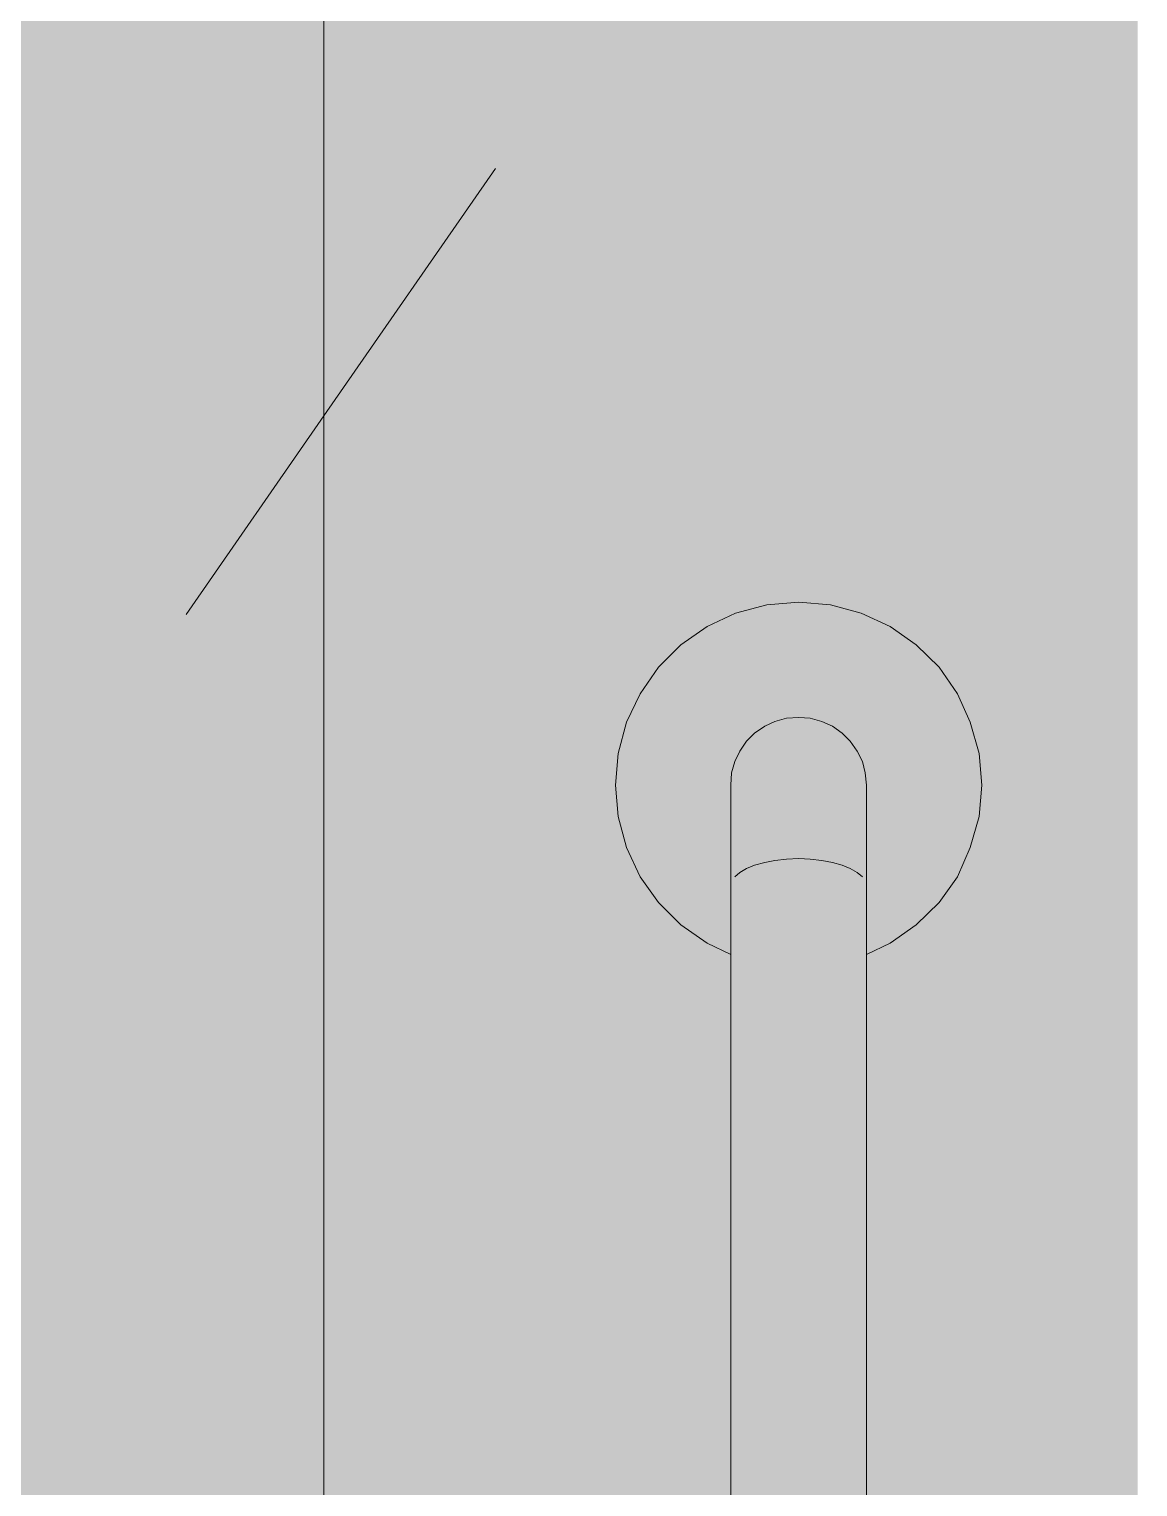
# Model space of a CAD drawing. Header units: millimetres. Extents: x 1499747 to 4230374, y -28481 to 441852.
# Drawn here: x 4056791 to 4056954.5, y 364874.8 to 365089.9 of the extents above; entities that cross this region are included whole.
import ezdxf

# ---------------------------------------------------------------- set-up
doc = ezdxf.new("R2010")
doc.units = ezdxf.units.MM
doc.header["$MEASUREMENT"] = 0
doc.layers.add('Чертеж и Рисунок', color=7, linetype='Continuous')

msp = doc.modelspace()

# ---------------------------------------------------------------- hatches: boundary and pattern name
at = {"layer": 'Чертеж и Рисунок', "linetype": 'Continuous', "lineweight": 0, "true_color": 0x2e2e2e}
h = msp.add_hatch(color=250, dxfattribs=at)
h.paths.add_polyline_path([(4056834.47732, 366463.3603), (4056834.47732, 363948.35643), (4056954.47749, 363828.35626), (4056954.47749, 366583.36047)])
h.paths.add_polyline_path([(4056877.47738, 364978.35803), (4056877.8774, 364983.05804), (4056879.07737, 364987.65805), (4056881.07738, 364991.85804), (4056883.77738, 364995.75805), (4056887.07741, 364999.05804), (4056890.97739, 365001.75804), (4056895.17742, 365003.75805), (4056899.77742, 365004.95807), (4056904.47744, 365005.35804), (4056909.17745, 365004.95807), (4056913.67745, 365003.75805), (4056917.97745, 365001.75804), (4056921.77746, 364999.05804), (4056925.17745, 364995.75805), (4056927.87745, 364991.85804), (4056929.77746, 364987.65805), (4056931.07748, 364983.05804), (4056931.47745, 364978.35803), (4056931.07748, 364973.75802), (4056929.77746, 364969.15801), (4056927.87745, 364964.85798), (4056925.17745, 364961.05801), (4056921.77746, 364957.75798), (4056917.97745, 364955.05798), (4056914.47745, 364953.35798), (4056914.47745, 364703.45759), (4056917.97745, 364701.7576), (4056921.77746, 364699.0576), (4056925.17745, 364695.75757), (4056927.87745, 364691.85759), (4056929.77746, 364687.65756), (4056931.07748, 364683.05755), (4056931.47745, 364678.35754), (4056931.07748, 364673.75753), (4056929.77746, 364669.15753), (4056927.87745, 364664.85753), (4056925.17745, 364661.05752), (4056921.77746, 364657.75753), (4056917.97745, 364655.05753), (4056913.67745, 364653.05752), (4056909.17745, 364651.85751), (4056904.47744, 364651.35752), (4056899.77742, 364651.85751), (4056895.17742, 364653.05752), (4056890.97739, 364655.05753), (4056887.07741, 364657.75753), (4056883.77738, 364661.05752), (4056881.07738, 364664.85753), (4056879.07737, 364669.15753), (4056877.8774, 364673.75753), (4056877.47738, 364678.35754), (4056877.8774, 364683.05755), (4056879.07737, 364687.65756), (4056881.07738, 364691.85759), (4056883.77738, 364695.75757), (4056887.07741, 364699.0576), (4056890.97739, 364701.7576), (4056894.47743, 364703.45759), (4056894.47743, 364953.35798), (4056890.97739, 364955.05798), (4056887.07741, 364957.75798), (4056883.77738, 364961.05801), (4056881.07738, 364964.85798), (4056879.07737, 364969.15801), (4056877.8774, 364973.75802)], flags=0)
at = {"layer": 'Чертеж и Рисунок', "linetype": 'Continuous', "lineweight": 0, "true_color": 0x84adf9}
msp.add_hatch(color=161, dxfattribs=at).paths.add_polyline_path([(4056834.47732, 363948.35644), (4056834.47732, 366463.36029), (4056119.47623, 366463.36029), (4056119.47623, 363948.35644)])
at = {"layer": 'Чертеж и Рисунок', "linetype": 'Continuous', "lineweight": 0, "true_color": 0x2e2e2e}
for points in [[(4056878.47739, 364978.35802), (4056878.87739, 364973.85801), (4056879.97739, 364969.558), (4056881.97739, 364965.358), (4056884.5774, 364961.65799), (4056887.7774, 364958.45799), (4056891.47741, 364955.85798), (4056894.47741, 364954.45798), (4056894.47741, 364978.35802), (4056894.57741, 364980.15802), (4056895.07741, 364981.85802), (4056895.77741, 364983.35802), (4056896.77742, 364984.85803), (4056897.97742, 364986.05803), (4056899.47742, 364987.05803), (4056901.07742, 364987.75803), (4056902.67743, 364988.25803), (4056904.47743, 364988.35803), (4056906.17743, 364988.25803), (4056907.87743, 364987.75803), (4056909.47744, 364987.05803), (4056910.87744, 364986.05803), (4056912.07744, 364984.85803), (4056913.07744, 364983.35802), (4056913.87744, 364981.85802), (4056914.27744, 364980.15802), (4056914.47744, 364978.35802), (4056914.47744, 364963.35799), (4056914.47744, 364954.45798), (4056917.47745, 364955.85798), (4056921.17745, 364958.45799), (4056924.37746, 364961.65799), (4056926.97746, 364965.358), (4056928.87747, 364969.558), (4056930.07747, 364973.85801), (4056930.47747, 364978.35802), (4056930.07747, 364982.95802), (4056928.87747, 364987.25803), (4056926.97746, 364991.35804), (4056924.37746, 364995.15804), (4056921.17745, 364998.35805), (4056917.47745, 365000.95805), (4056913.37744, 365002.85805), (4056908.97743, 365003.95806), (4056904.47743, 365004.35806), (4056899.97742, 365003.95806), (4056895.57741, 365002.85805), (4056891.47741, 365000.95805), (4056887.7774, 364998.35805), (4056884.5774, 364995.15804), (4056881.97739, 364991.35804), (4056879.97739, 364987.25803), (4056878.87739, 364982.95802)], [(4056899.77742, 365004.95806), (4056895.17741, 365003.75806), (4056895.27741, 365003.75806)], [(4056899.77742, 365004.85806), (4056899.77742, 365004.95806), (4056895.27741, 365003.75806), (4056895.27741, 365003.65806)], [(4056899.77742, 365004.85806), (4056895.27741, 365003.65806), (4056895.27741, 365003.55805), (4056899.77742, 365004.75806)], [(4056899.77742, 365004.75806), (4056895.27741, 365003.55805), (4056895.37741, 365003.45805), (4056899.77742, 365004.65806)], [(4056899.87742, 365004.45806), (4056899.77742, 365004.65806), (4056895.37741, 365003.45805), (4056895.37741, 365003.25805)], [(4056899.87742, 365004.35806), (4056899.87742, 365004.45806), (4056895.37741, 365003.25805), (4056895.47741, 365003.15805)], [(4056899.87742, 365004.15806), (4056899.87742, 365004.35806), (4056895.47741, 365003.15805), (4056895.47741, 365002.95805)], [(4056904.47743, 365005.25806), (4056904.47743, 365005.35806), (4056899.77742, 365004.95806), (4056899.77742, 365004.85806)], [(4056904.47743, 365005.25806), (4056899.77742, 365004.85806), (4056899.77742, 365004.75806), (4056904.47743, 365005.15806)], [(4056904.47743, 365005.15806), (4056899.77742, 365004.75806), (4056899.77742, 365004.65806), (4056904.47743, 365005.05806)], [(4056904.47743, 365004.85806), (4056904.47743, 365005.05806), (4056899.77742, 365004.65806), (4056899.87742, 365004.45806)], [(4056904.47743, 365004.75806), (4056904.47743, 365004.85806), (4056899.87742, 365004.45806), (4056899.87742, 365004.35806)], [(4056904.47743, 365004.55806), (4056904.47743, 365004.75806), (4056899.87742, 365004.35806), (4056899.87742, 365004.15806)], [(4056904.47743, 365004.35806), (4056904.47743, 365004.55806), (4056899.87742, 365004.15806), (4056899.97742, 365003.95806)], [(4056909.07743, 365004.85806), (4056909.07743, 365004.95806), (4056904.47743, 365005.35806), (4056904.47743, 365005.25806)], [(4056909.07743, 365004.95806), (4056909.17743, 365004.95806), (4056904.47743, 365005.35806)], [(4056904.47743, 365005.25806), (4056904.47743, 365005.15806), (4056909.07743, 365004.75806), (4056909.07743, 365004.85806)], [(4056909.07743, 365004.75806), (4056904.47743, 365005.15806), (4056904.47743, 365005.05806), (4056909.07743, 365004.65806)], [(4056909.07743, 365004.45806), (4056909.07743, 365004.65806), (4056904.47743, 365005.05806), (4056904.47743, 365004.85806)], [(4056908.97743, 365004.35806), (4056909.07743, 365004.45806), (4056904.47743, 365004.85806), (4056904.47743, 365004.75806)], [(4056908.97743, 365004.15806), (4056908.97743, 365004.35806), (4056904.47743, 365004.75806), (4056904.47743, 365004.55806)], [(4056908.97743, 365003.95806), (4056908.97743, 365004.15806), (4056904.47743, 365004.55806), (4056904.47743, 365004.35806)], [(4056913.47744, 365003.15805), (4056913.47744, 365003.25805), (4056909.07743, 365004.45806), (4056908.97743, 365004.35806)], [(4056913.37744, 365002.95805), (4056913.47744, 365003.15805), (4056908.97743, 365004.35806), (4056908.97743, 365004.15806)], [(4056913.67744, 365003.65806), (4056913.67744, 365003.75806), (4056909.07743, 365004.95806), (4056909.07743, 365004.85806)], [(4056913.67744, 365003.75806), (4056909.17743, 365004.95806), (4056909.07743, 365004.95806)], [(4056909.07743, 365004.85806), (4056909.07743, 365004.75806), (4056913.57744, 365003.55805), (4056913.67744, 365003.65806)], [(4056909.07743, 365004.75806), (4056909.07743, 365004.65806), (4056913.57744, 365003.45805), (4056913.57744, 365003.55805)], [(4056913.47744, 365003.25805), (4056913.57744, 365003.45805), (4056909.07743, 365004.65806), (4056909.07743, 365004.45806)], [(4056895.27741, 365003.65806), (4056895.27741, 365003.75806), (4056890.97741, 365001.75805), (4056890.97741, 365001.65805)], [(4056895.27741, 365003.75806), (4056895.17741, 365003.75806), (4056890.97741, 365001.75805)], [(4056895.27741, 365003.65806), (4056890.97741, 365001.65805), (4056891.07741, 365001.55805), (4056895.27741, 365003.55805)], [(4056895.27741, 365003.55805), (4056891.07741, 365001.55805), (4056891.07741, 365001.45805), (4056895.37741, 365003.45805)], [(4056895.37741, 365003.25805), (4056895.37741, 365003.45805), (4056891.07741, 365001.45805), (4056891.17741, 365001.35805)], [(4056895.47741, 365003.15805), (4056895.37741, 365003.25805), (4056891.17741, 365001.35805), (4056891.27741, 365001.25805)], [(4056895.47741, 365002.95805), (4056895.47741, 365003.15805), (4056891.27741, 365001.25805), (4056891.37741, 365001.05805)], [(4056895.57741, 365002.85805), (4056895.47741, 365002.95805), (4056891.37741, 365001.05805), (4056891.47741, 365000.95805)], [(4056899.97742, 365003.95806), (4056899.87742, 365004.15806), (4056895.47741, 365002.95805), (4056895.57741, 365002.85805)], [(4056913.37744, 365002.85805), (4056913.37744, 365002.95805), (4056908.97743, 365004.15806), (4056908.97743, 365003.95806)], [(4056917.57745, 365001.05805), (4056917.57745, 365001.25805), (4056913.47744, 365003.15805), (4056913.37744, 365002.95805)], [(4056917.47745, 365000.95805), (4056917.57745, 365001.05805), (4056913.37744, 365002.95805), (4056913.37744, 365002.85805)], [(4056917.67745, 365001.35805), (4056917.77745, 365001.45805), (4056913.57744, 365003.45805), (4056913.47744, 365003.25805)], [(4056917.57745, 365001.25805), (4056917.67745, 365001.35805), (4056913.47744, 365003.25805), (4056913.47744, 365003.15805)], [(4056913.67744, 365003.65806), (4056913.57744, 365003.55805), (4056917.87745, 365001.55805), (4056917.87745, 365001.65805)], [(4056913.57744, 365003.55805), (4056913.57744, 365003.45805), (4056917.77745, 365001.45805), (4056917.87745, 365001.55805)], [(4056917.87745, 365001.65805), (4056917.87745, 365001.75805), (4056913.67744, 365003.75806), (4056913.67744, 365003.65806)], [(4056917.87745, 365001.75805), (4056917.97745, 365001.75805), (4056913.67744, 365003.75806)], [(4056890.97741, 365001.75805), (4056887.0774, 364999.05805), (4056887.1774, 364999.05805)], [(4056890.97741, 365001.65805), (4056890.97741, 365001.75805), (4056887.1774, 364999.05805), (4056887.1774, 364998.95805)], [(4056890.97741, 365001.65805), (4056887.1774, 364998.95805), (4056887.2774, 364998.85805), (4056891.07741, 365001.55805)], [(4056891.07741, 365001.55805), (4056887.2774, 364998.85805), (4056891.07741, 365001.45805)], [(4056891.17741, 365001.35805), (4056891.07741, 365001.45805), (4056887.2774, 364998.85805), (4056887.3774, 364998.65805)], [(4056891.27741, 365001.25805), (4056891.17741, 365001.35805), (4056887.3774, 364998.65805), (4056887.4774, 364998.55805)], [(4056891.37741, 365001.05805), (4056891.27741, 365001.25805), (4056887.4774, 364998.55805), (4056887.5774, 364998.45805)], [(4056891.47741, 365000.95805), (4056891.37741, 365001.05805), (4056887.5774, 364998.45805), (4056887.7774, 364998.35805)], [(4056921.17745, 364998.35805), (4056921.27745, 364998.45805), (4056917.57745, 365001.05805), (4056917.47745, 365000.95805)], [(4056921.37745, 364998.55805), (4056921.47745, 364998.65805), (4056917.67745, 365001.35805), (4056917.57745, 365001.25805)], [(4056921.27745, 364998.45805), (4056921.37745, 364998.55805), (4056917.57745, 365001.25805), (4056917.57745, 365001.05805)], [(4056921.47745, 364998.65805), (4056921.57745, 364998.85805), (4056917.77745, 365001.45805), (4056917.67745, 365001.35805)], [(4056917.87745, 365001.55805), (4056917.77745, 365001.45805), (4056921.57745, 364998.85805), (4056921.67745, 364998.85805)], [(4056921.67745, 364998.95805), (4056921.77745, 364999.05805), (4056917.87745, 365001.75805), (4056917.87745, 365001.65805)], [(4056921.77745, 364999.05805), (4056917.97745, 365001.75805), (4056917.87745, 365001.75805)], [(4056917.87745, 365001.65805), (4056917.87745, 365001.55805), (4056921.67745, 364998.85805), (4056921.67745, 364998.95805)], [(4056887.1774, 364998.95805), (4056887.1774, 364999.05805), (4056883.7774, 364995.75804), (4056883.8774, 364995.65804)], [(4056887.1774, 364999.05805), (4056887.0774, 364999.05805), (4056883.7774, 364995.75804)], [(4056887.1774, 364998.95805), (4056883.8774, 364995.65804), (4056883.9774, 364995.55804), (4056887.2774, 364998.85805)], [(4056887.2774, 364998.85805), (4056883.9774, 364995.55804), (4056884.0774, 364995.55804)], [(4056887.3774, 364998.65805), (4056887.2774, 364998.85805), (4056884.0774, 364995.55804), (4056884.1774, 364995.45804)], [(4056887.4774, 364998.55805), (4056887.3774, 364998.65805), (4056884.1774, 364995.45804), (4056884.2774, 364995.35804)], [(4056887.5774, 364998.45805), (4056887.4774, 364998.55805), (4056884.2774, 364995.35804), (4056884.3774, 364995.25804)], [(4056887.7774, 364998.35805), (4056887.5774, 364998.45805), (4056884.3774, 364995.25804), (4056884.5774, 364995.15804)], [(4056924.37746, 364995.15804), (4056924.47746, 364995.25804), (4056921.27745, 364998.45805), (4056921.17745, 364998.35805)], [(4056924.47746, 364995.25804), (4056924.57746, 364995.35804), (4056921.37745, 364998.55805), (4056921.27745, 364998.45805)], [(4056924.57746, 364995.35804), (4056924.77746, 364995.45804), (4056921.47745, 364998.65805), (4056921.37745, 364998.55805)], [(4056924.77746, 364995.45804), (4056924.87746, 364995.55804), (4056921.57745, 364998.85805), (4056921.47745, 364998.65805)], [(4056921.67745, 364998.85805), (4056921.57745, 364998.85805), (4056924.87746, 364995.55804), (4056924.97746, 364995.55804)], [(4056924.97746, 364995.65804), (4056925.07746, 364995.75804), (4056921.77745, 364999.05805), (4056921.67745, 364998.95805)], [(4056921.67745, 364998.95805), (4056921.67745, 364998.85805), (4056924.97746, 364995.55804), (4056924.97746, 364995.65804)], [(4056925.07746, 364995.75804), (4056925.17746, 364995.75804), (4056921.77745, 364999.05805)], [(4056883.8774, 364995.65804), (4056883.7774, 364995.75804), (4056881.07739, 364991.85804), (4056881.17739, 364991.85804)], [(4056927.67746, 364991.85804), (4056927.77746, 364991.85804), (4056925.07746, 364995.75804), (4056924.97746, 364995.65804)], [(4056927.77746, 364991.85804), (4056927.87746, 364991.85804), (4056925.17746, 364995.75804), (4056925.07746, 364995.75804)], [(4056883.8774, 364995.65804), (4056881.17739, 364991.85804), (4056881.27739, 364991.75804), (4056883.9774, 364995.55804)], [(4056883.9774, 364995.55804), (4056881.27739, 364991.75804), (4056881.37739, 364991.75804), (4056884.0774, 364995.55804)], [(4056884.1774, 364995.45804), (4056884.0774, 364995.55804), (4056881.37739, 364991.75804), (4056881.47739, 364991.65804)], [(4056884.2774, 364995.35804), (4056884.1774, 364995.45804), (4056881.47739, 364991.65804), (4056881.67739, 364991.55804)], [(4056884.3774, 364995.25804), (4056884.2774, 364995.35804), (4056881.67739, 364991.55804), (4056881.77739, 364991.45804)], [(4056884.5774, 364995.15804), (4056884.3774, 364995.25804), (4056881.77739, 364991.45804), (4056881.97739, 364991.35804)], [(4056926.97746, 364991.35804), (4056927.07746, 364991.45804), (4056924.47746, 364995.25804), (4056924.37746, 364995.15804)], [(4056927.07746, 364991.45804), (4056927.27746, 364991.55804), (4056924.57746, 364995.35804), (4056924.47746, 364995.25804)], [(4056927.27746, 364991.55804), (4056927.37746, 364991.65804), (4056924.77746, 364995.45804), (4056924.57746, 364995.35804)], [(4056927.37746, 364991.65804), (4056927.47746, 364991.75804), (4056924.87746, 364995.55804), (4056924.77746, 364995.45804)], [(4056924.97746, 364995.55804), (4056924.87746, 364995.55804), (4056927.47746, 364991.75804), (4056927.57746, 364991.75804)], [(4056924.97746, 364995.65804), (4056924.97746, 364995.55804), (4056927.57746, 364991.75804), (4056927.67746, 364991.85804)], [(4056881.07739, 364991.85804), (4056879.07739, 364987.65803), (4056879.17739, 364987.65803)], [(4056881.17739, 364991.85804), (4056879.17739, 364987.55803), (4056879.27739, 364987.55803), (4056881.27739, 364991.75804)], [(4056881.17739, 364991.85804), (4056881.07739, 364991.85804), (4056879.17739, 364987.65803), (4056879.17739, 364987.55803)], [(4056881.27739, 364991.75804), (4056879.27739, 364987.55803), (4056879.37739, 364987.55803), (4056881.37739, 364991.75804)], [(4056881.47739, 364991.65804), (4056881.37739, 364991.75804), (4056879.37739, 364987.55803), (4056879.57739, 364987.45803)], [(4056881.67739, 364991.55804), (4056881.47739, 364991.65804), (4056879.57739, 364987.45803), (4056879.67739, 364987.45803)], [(4056881.77739, 364991.45804), (4056881.67739, 364991.55804), (4056879.67739, 364987.45803), (4056879.87739, 364987.35803)], [(4056881.97739, 364991.35804), (4056881.77739, 364991.45804), (4056879.87739, 364987.35803), (4056879.97739, 364987.25803)], [(4056928.87747, 364987.25803), (4056929.07747, 364987.35803), (4056927.07746, 364991.45804), (4056926.97746, 364991.35804)], [(4056929.07747, 364987.35803), (4056929.17747, 364987.45803), (4056927.27746, 364991.55804), (4056927.07746, 364991.45804)], [(4056929.17747, 364987.45803), (4056929.37747, 364987.45803), (4056927.37746, 364991.65804), (4056927.27746, 364991.55804)], [(4056929.37747, 364987.45803), (4056929.47747, 364987.55803), (4056927.47746, 364991.75804), (4056927.37746, 364991.65804)], [(4056927.57746, 364991.75804), (4056927.47746, 364991.75804), (4056929.47747, 364987.55803), (4056929.57747, 364987.55803)], [(4056927.67746, 364991.85804), (4056927.57746, 364991.75804), (4056929.57747, 364987.55803), (4056929.67747, 364987.55803)], [(4056929.67747, 364987.55803), (4056929.77747, 364987.65803), (4056927.77746, 364991.85804), (4056927.67746, 364991.85804)], [(4056929.77747, 364987.65803), (4056927.87746, 364991.85804), (4056927.77746, 364991.85804)], [(4056877.87739, 364983.05802), (4056877.97739, 364983.05802), (4056879.17739, 364987.55803), (4056879.17739, 364987.65803)], [(4056877.87739, 364983.05802), (4056879.17739, 364987.65803), (4056879.07739, 364987.65803)], [(4056877.97739, 364983.05802), (4056878.07739, 364983.05802), (4056879.27739, 364987.55803), (4056879.17739, 364987.55803)], [(4056879.27739, 364987.55803), (4056878.07739, 364983.05802), (4056878.17739, 364983.05802), (4056879.37739, 364987.55803)], [(4056879.37739, 364987.55803), (4056878.17739, 364983.05802), (4056878.37739, 364982.95802), (4056879.57739, 364987.45803)], [(4056879.67739, 364987.45803), (4056879.57739, 364987.45803), (4056878.37739, 364982.95802), (4056878.47739, 364982.95802)], [(4056879.87739, 364987.35803), (4056879.67739, 364987.45803), (4056878.47739, 364982.95802), (4056878.67739, 364982.95802)], [(4056879.97739, 364987.25803), (4056879.87739, 364987.35803), (4056878.67739, 364982.95802), (4056878.87739, 364982.95802)], [(4056901.07742, 364967.258), (4056901.07742, 364987.75803), (4056899.47742, 364987.05803), (4056899.47742, 364966.958)], [(4056902.67743, 364967.458), (4056902.67743, 364988.25803), (4056901.07742, 364987.75803), (4056901.07742, 364967.258)], [(4056904.47743, 364967.558), (4056904.47743, 364988.35803), (4056902.67743, 364988.25803), (4056902.67743, 364967.458)], [(4056906.17743, 364967.458), (4056906.17743, 364988.25803), (4056904.47743, 364988.35803), (4056904.47743, 364967.558)], [(4056907.87743, 364967.258), (4056907.87743, 364987.75803), (4056906.17743, 364988.25803), (4056906.17743, 364967.458)], [(4056909.47744, 364966.958), (4056909.47744, 364987.05803), (4056907.87743, 364987.75803), (4056907.87743, 364967.258)], [(4056930.07747, 364982.95802), (4056930.17747, 364982.95802), (4056929.07747, 364987.35803), (4056928.87747, 364987.25803)], [(4056930.17747, 364982.95802), (4056930.37747, 364982.95802), (4056929.17747, 364987.45803), (4056929.07747, 364987.35803)], [(4056930.37747, 364982.95802), (4056930.57747, 364982.95802), (4056929.37747, 364987.45803), (4056929.17747, 364987.45803)], [(4056930.57747, 364982.95802), (4056930.67747, 364983.05802), (4056929.47747, 364987.55803), (4056929.37747, 364987.45803)], [(4056929.57747, 364987.55803), (4056929.47747, 364987.55803), (4056930.67747, 364983.05802), (4056930.77747, 364983.05802)], [(4056929.67747, 364987.55803), (4056929.57747, 364987.55803), (4056930.77747, 364983.05802), (4056930.87747, 364983.05802)], [(4056930.87747, 364983.05802), (4056930.97747, 364983.05802), (4056929.77747, 364987.65803), (4056929.67747, 364987.55803)], [(4056930.97747, 364983.05802), (4056931.07747, 364983.05802), (4056929.77747, 364987.65803)], [(4056897.97742, 364966.558), (4056897.97742, 364986.05803), (4056896.77742, 364984.85803), (4056896.77742, 364966.058)], [(4056899.47742, 364966.958), (4056899.47742, 364987.05803), (4056897.97742, 364986.05803), (4056897.97742, 364966.558)], [(4056910.87744, 364966.558), (4056910.87744, 364986.05803), (4056909.47744, 364987.05803), (4056909.47744, 364966.958)], [(4056912.07744, 364966.058), (4056912.07744, 364984.85803), (4056910.87744, 364986.05803), (4056910.87744, 364966.558)], [(4056877.97739, 364983.05802), (4056877.87739, 364983.05802), (4056877.47739, 364978.35802), (4056877.57739, 364978.35802)], [(4056877.97739, 364983.05802), (4056877.57739, 364978.35802), (4056877.67739, 364978.35802), (4056878.07739, 364983.05802)], [(4056878.07739, 364983.05802), (4056877.67739, 364978.35802), (4056877.77739, 364978.35802), (4056878.17739, 364983.05802)], [(4056877.77739, 364978.35802), (4056877.97739, 364978.35802), (4056878.37739, 364982.95802), (4056878.17739, 364983.05802)], [(4056877.97739, 364978.35802), (4056878.07739, 364978.35802), (4056878.47739, 364982.95802), (4056878.37739, 364982.95802)], [(4056878.47739, 364982.95802), (4056878.07739, 364978.35802), (4056878.27739, 364978.35802), (4056878.67739, 364982.95802)], [(4056878.87739, 364982.95802), (4056878.67739, 364982.95802), (4056878.27739, 364978.35802), (4056878.47739, 364978.35802)], [(4056895.77741, 364965.458), (4056895.77741, 364983.35802), (4056895.07741, 364981.85802), (4056895.07741, 364964.858)], [(4056896.77742, 364966.058), (4056896.77742, 364984.85803), (4056895.77741, 364983.35802), (4056895.77741, 364965.458)], [(4056913.07744, 364965.458), (4056913.07744, 364983.35802), (4056912.07744, 364984.85803), (4056912.07744, 364966.058)], [(4056913.87744, 364964.858), (4056913.87744, 364981.85802), (4056913.07744, 364983.35802), (4056913.07744, 364965.458)], [(4056930.47747, 364978.35802), (4056930.57747, 364978.35802), (4056930.17747, 364982.95802), (4056930.07747, 364982.95802)], [(4056930.57747, 364978.35802), (4056930.77747, 364978.35802), (4056930.37747, 364982.95802), (4056930.17747, 364982.95802)], [(4056930.77747, 364978.35802), (4056930.97747, 364978.35802), (4056930.57747, 364982.95802), (4056930.37747, 364982.95802)], [(4056930.97747, 364978.35802), (4056931.07747, 364978.35802), (4056930.67747, 364983.05802), (4056930.57747, 364982.95802)], [(4056930.77747, 364983.05802), (4056930.67747, 364983.05802), (4056931.07747, 364978.35802), (4056931.17747, 364978.35802)], [(4056930.87747, 364983.05802), (4056930.77747, 364983.05802), (4056931.17747, 364978.35802), (4056931.27747, 364978.35802)], [(4056931.27747, 364978.35802), (4056931.37747, 364978.35802), (4056930.97747, 364983.05802), (4056930.87747, 364983.05802)], [(4056931.37747, 364978.35802), (4056931.47747, 364978.35802), (4056930.97747, 364983.05802)], [(4056931.47747, 364978.35802), (4056931.07747, 364983.05802), (4056930.97747, 364983.05802)], [(4056895.07741, 364964.858), (4056895.07741, 364981.85802), (4056894.57741, 364980.15802), (4056894.57741, 364964.15799)], [(4056914.27744, 364964.15799), (4056914.27744, 364980.15802), (4056913.87744, 364981.85802), (4056913.87744, 364964.858)], [(4056894.57741, 364964.15799), (4056894.57741, 364980.15802), (4056894.47741, 364978.35802), (4056894.47741, 364963.35799)], [(4056914.47744, 364963.35799), (4056914.47744, 364978.35802), (4056914.27744, 364980.15802), (4056914.27744, 364964.15799)], [(4056877.57739, 364978.35802), (4056877.47739, 364978.35802), (4056877.87739, 364973.75801), (4056877.97739, 364973.75801)], [(4056877.57739, 364978.35802), (4056877.97739, 364973.75801), (4056878.07739, 364973.75801), (4056877.67739, 364978.35802)], [(4056877.67739, 364978.35802), (4056878.07739, 364973.75801), (4056878.17739, 364973.75801), (4056877.77739, 364978.35802)], [(4056877.97739, 364978.35802), (4056877.77739, 364978.35802), (4056878.17739, 364973.75801), (4056878.37739, 364973.75801)], [(4056878.07739, 364978.35802), (4056877.97739, 364978.35802), (4056878.37739, 364973.75801), (4056878.47739, 364973.85801)], [(4056878.27739, 364978.35802), (4056878.07739, 364978.35802), (4056878.47739, 364973.85801), (4056878.67739, 364973.85801)], [(4056878.47739, 364978.35802), (4056878.27739, 364978.35802), (4056878.67739, 364973.85801), (4056878.87739, 364973.85801)], [(4056930.07747, 364973.85801), (4056930.17747, 364973.85801), (4056930.57747, 364978.35802), (4056930.47747, 364978.35802)], [(4056930.17747, 364973.85801), (4056930.37747, 364973.85801), (4056930.77747, 364978.35802), (4056930.57747, 364978.35802)], [(4056930.37747, 364973.85801), (4056930.57747, 364973.75801), (4056930.97747, 364978.35802), (4056930.77747, 364978.35802)], [(4056930.57747, 364973.75801), (4056930.67747, 364973.75801), (4056931.07747, 364978.35802), (4056930.97747, 364978.35802)], [(4056931.07747, 364978.35802), (4056930.67747, 364973.75801), (4056930.77747, 364973.75801), (4056931.17747, 364978.35802)], [(4056931.17747, 364978.35802), (4056930.77747, 364973.75801), (4056930.87747, 364973.75801), (4056931.27747, 364978.35802)], [(4056930.87747, 364973.75801), (4056930.97747, 364973.75801), (4056931.37747, 364978.35802), (4056931.27747, 364978.35802)], [(4056930.97747, 364973.75801), (4056931.47747, 364978.35802), (4056931.37747, 364978.35802)], [(4056930.97747, 364973.75801), (4056931.07747, 364973.75801), (4056931.47747, 364978.35802)], [(4056877.97739, 364973.75801), (4056877.87739, 364973.75801), (4056879.17739, 364969.158), (4056879.17739, 364969.258)], [(4056877.87739, 364973.75801), (4056879.07739, 364969.158), (4056879.17739, 364969.158)], [(4056878.07739, 364973.75801), (4056877.97739, 364973.75801), (4056879.17739, 364969.258), (4056879.27739, 364969.258)], [(4056878.17739, 364973.75801), (4056878.07739, 364973.75801), (4056879.27739, 364969.258), (4056879.37739, 364969.258)], [(4056878.37739, 364973.75801), (4056878.17739, 364973.75801), (4056879.37739, 364969.258), (4056879.57739, 364969.358)], [(4056878.47739, 364973.85801), (4056878.37739, 364973.75801), (4056879.57739, 364969.358), (4056879.67739, 364969.358)], [(4056878.67739, 364973.85801), (4056878.47739, 364973.85801), (4056879.67739, 364969.358), (4056879.87739, 364969.458)], [(4056878.87739, 364973.85801), (4056878.67739, 364973.85801), (4056879.87739, 364969.458), (4056879.97739, 364969.558)], [(4056928.87747, 364969.558), (4056929.07747, 364969.458), (4056930.17747, 364973.85801), (4056930.07747, 364973.85801)], [(4056929.07747, 364969.458), (4056929.17747, 364969.358), (4056930.37747, 364973.85801), (4056930.17747, 364973.85801)], [(4056929.17747, 364969.358), (4056929.37747, 364969.358), (4056930.57747, 364973.75801), (4056930.37747, 364973.85801)], [(4056929.37747, 364969.358), (4056929.47747, 364969.258), (4056930.67747, 364973.75801), (4056930.57747, 364973.75801)], [(4056930.67747, 364973.75801), (4056929.47747, 364969.258), (4056929.57747, 364969.258), (4056930.77747, 364973.75801)], [(4056930.77747, 364973.75801), (4056929.57747, 364969.258), (4056929.67747, 364969.258), (4056930.87747, 364973.75801)], [(4056929.67747, 364969.258), (4056929.77747, 364969.158), (4056930.97747, 364973.75801), (4056930.87747, 364973.75801)], [(4056929.77747, 364969.158), (4056931.07747, 364973.75801), (4056930.97747, 364973.75801)], [(4056879.17739, 364969.158), (4056879.07739, 364969.158), (4056881.07739, 364964.858), (4056881.07739, 364964.958)], [(4056879.17739, 364969.258), (4056881.17739, 364964.958), (4056881.27739, 364965.058), (4056879.27739, 364969.258)], [(4056879.17739, 364969.258), (4056879.17739, 364969.158), (4056881.07739, 364964.958), (4056881.17739, 364964.958)], [(4056879.27739, 364969.258), (4056881.27739, 364965.058), (4056881.37739, 364965.058), (4056879.37739, 364969.258)], [(4056879.57739, 364969.358), (4056879.37739, 364969.258), (4056881.37739, 364965.058), (4056881.47739, 364965.158)], [(4056879.67739, 364969.358), (4056879.57739, 364969.358), (4056881.47739, 364965.158), (4056881.67739, 364965.258)], [(4056879.87739, 364969.458), (4056879.67739, 364969.358), (4056881.67739, 364965.258), (4056881.77739, 364965.358)], [(4056879.97739, 364969.558), (4056879.87739, 364969.458), (4056881.77739, 364965.358), (4056881.97739, 364965.358)], [(4056926.97746, 364965.358), (4056927.07746, 364965.358), (4056929.07747, 364969.458), (4056928.87747, 364969.558)], [(4056927.07746, 364965.358), (4056927.27746, 364965.258), (4056929.17747, 364969.358), (4056929.07747, 364969.458)], [(4056927.27746, 364965.258), (4056927.37746, 364965.158), (4056929.37747, 364969.358), (4056929.17747, 364969.358)], [(4056927.37746, 364965.158), (4056927.47746, 364965.058), (4056929.47747, 364969.258), (4056929.37747, 364969.358)], [(4056929.47747, 364969.258), (4056927.47746, 364965.058), (4056927.57746, 364965.058), (4056929.57747, 364969.258)], [(4056929.57747, 364969.258), (4056927.57746, 364965.058), (4056927.67746, 364964.958), (4056929.67747, 364969.258)], [(4056927.67746, 364964.958), (4056927.77746, 364964.958), (4056929.77747, 364969.158), (4056929.67747, 364969.258)], [(4056927.77746, 364964.958), (4056927.77746, 364964.858), (4056929.77747, 364969.158)], [(4056927.77746, 364964.858), (4056927.87746, 364964.858), (4056929.77747, 364969.158)], [(4056896.77742, 364690.75758), (4056896.77742, 364966.058), (4056895.77741, 364965.458), (4056895.77741, 364691.35758)], [(4056897.97742, 364690.25758), (4056897.97742, 364966.558), (4056896.77742, 364966.058), (4056896.77742, 364690.75758)], [(4056899.47742, 364689.85758), (4056899.47742, 364966.958), (4056897.97742, 364966.558), (4056897.97742, 364690.25758)], [(4056901.07742, 364689.45758), (4056901.07742, 364967.258), (4056899.47742, 364966.958), (4056899.47742, 364689.85758)], [(4056902.67743, 364689.35757), (4056902.67743, 364967.458), (4056901.07742, 364967.258), (4056901.07742, 364689.45758)], [(4056904.47743, 364689.25757), (4056904.47743, 364967.558), (4056902.67743, 364967.458), (4056902.67743, 364689.35757)], [(4056906.17743, 364689.35757), (4056906.17743, 364967.458), (4056904.47743, 364967.558), (4056904.47743, 364689.25757)], [(4056907.87743, 364689.45758), (4056907.87743, 364967.258), (4056906.17743, 364967.458), (4056906.17743, 364689.35757)], [(4056909.47744, 364689.85758), (4056909.47744, 364966.958), (4056907.87743, 364967.258), (4056907.87743, 364689.45758)], [(4056910.87744, 364690.25758), (4056910.87744, 364966.558), (4056909.47744, 364966.958), (4056909.47744, 364689.85758)], [(4056912.07744, 364690.75758), (4056912.07744, 364966.058), (4056910.87744, 364966.558), (4056910.87744, 364690.25758)], [(4056913.07744, 364691.35758), (4056913.07744, 364965.458), (4056912.07744, 364966.058), (4056912.07744, 364690.75758)], [(4056881.17739, 364964.958), (4056881.07739, 364964.958), (4056883.7774, 364961.05799), (4056883.8774, 364961.15799)], [(4056881.07739, 364964.958), (4056881.07739, 364964.858), (4056883.7774, 364961.05799)], [(4056881.17739, 364964.958), (4056883.8774, 364961.15799), (4056883.9774, 364961.15799), (4056881.27739, 364965.058)], [(4056881.27739, 364965.058), (4056883.9774, 364961.15799), (4056884.0774, 364961.25799), (4056881.37739, 364965.058)], [(4056881.47739, 364965.158), (4056881.37739, 364965.058), (4056884.0774, 364961.25799), (4056884.1774, 364961.35799)], [(4056881.67739, 364965.258), (4056881.47739, 364965.158), (4056884.1774, 364961.35799), (4056884.2774, 364961.45799)], [(4056881.77739, 364965.358), (4056881.67739, 364965.258), (4056884.2774, 364961.45799), (4056884.3774, 364961.55799)], [(4056881.97739, 364965.358), (4056881.77739, 364965.358), (4056884.3774, 364961.55799), (4056884.5774, 364961.65799)], [(4056894.57741, 364692.65758), (4056894.57741, 364964.15799), (4056894.47741, 364963.35799), (4056894.47741, 364693.35758)], [(4056895.07741, 364691.95758), (4056895.07741, 364964.858), (4056894.57741, 364964.15799), (4056894.57741, 364692.65758)], [(4056895.77741, 364691.35758), (4056895.77741, 364965.458), (4056895.07741, 364964.858), (4056895.07741, 364691.95758)], [(4056913.87744, 364691.95758), (4056913.87744, 364964.858), (4056913.07744, 364965.458), (4056913.07744, 364691.35758)], [(4056914.27744, 364692.65758), (4056914.27744, 364964.15799), (4056913.87744, 364964.858), (4056913.87744, 364691.95758)], [(4056914.47744, 364693.35758), (4056914.47744, 364963.35799), (4056914.27744, 364964.15799), (4056914.27744, 364692.65758)], [(4056924.37746, 364961.65799), (4056924.47746, 364961.55799), (4056927.07746, 364965.358), (4056926.97746, 364965.358)], [(4056924.47746, 364961.55799), (4056924.57746, 364961.45799), (4056927.27746, 364965.258), (4056927.07746, 364965.358)], [(4056924.57746, 364961.45799), (4056924.77746, 364961.35799), (4056927.37746, 364965.158), (4056927.27746, 364965.258)], [(4056924.77746, 364961.35799), (4056924.87746, 364961.25799), (4056927.47746, 364965.058), (4056927.37746, 364965.158)], [(4056927.47746, 364965.058), (4056924.87746, 364961.25799), (4056924.97746, 364961.15799), (4056927.57746, 364965.058)], [(4056927.57746, 364965.058), (4056924.97746, 364961.15799), (4056927.67746, 364964.958)], [(4056924.97746, 364961.15799), (4056925.07746, 364961.05799), (4056927.77746, 364964.958), (4056927.67746, 364964.958)], [(4056925.07746, 364961.05799), (4056927.77746, 364964.858), (4056927.77746, 364964.958)], [(4056925.07746, 364961.05799), (4056925.17746, 364961.05799), (4056927.87746, 364964.858), (4056927.77746, 364964.858)], [(4056884.1774, 364961.35799), (4056884.0774, 364961.25799), (4056887.2774, 364957.95799), (4056887.3774, 364958.05799)], [(4056884.2774, 364961.45799), (4056884.1774, 364961.35799), (4056887.3774, 364958.05799), (4056887.4774, 364958.25799)], [(4056884.3774, 364961.55799), (4056884.2774, 364961.45799), (4056887.4774, 364958.25799), (4056887.5774, 364958.35799)], [(4056884.5774, 364961.65799), (4056884.3774, 364961.55799), (4056887.5774, 364958.35799), (4056887.7774, 364958.45799)], [(4056921.17745, 364958.45799), (4056921.27745, 364958.35799), (4056924.47746, 364961.55799), (4056924.37746, 364961.65799)], [(4056921.27745, 364958.35799), (4056921.37745, 364958.25799), (4056924.57746, 364961.45799), (4056924.47746, 364961.55799)], [(4056921.37745, 364958.25799), (4056921.47745, 364958.05799), (4056924.77746, 364961.35799), (4056924.57746, 364961.45799)], [(4056921.47745, 364958.05799), (4056921.57745, 364957.95799), (4056924.87746, 364961.25799), (4056924.77746, 364961.35799)], [(4056883.8774, 364961.15799), (4056883.7774, 364961.05799), (4056887.1774, 364957.75798), (4056887.1774, 364957.85799)], [(4056883.7774, 364961.05799), (4056887.0774, 364957.75798), (4056887.1774, 364957.75798)], [(4056883.8774, 364961.15799), (4056887.1774, 364957.85799), (4056887.2774, 364957.85799), (4056883.9774, 364961.15799)], [(4056883.9774, 364961.15799), (4056887.2774, 364957.85799), (4056887.2774, 364957.95799), (4056884.0774, 364961.25799)], [(4056924.87746, 364961.25799), (4056921.57745, 364957.95799), (4056921.67745, 364957.85799), (4056924.97746, 364961.15799)], [(4056921.67745, 364957.85799), (4056921.77745, 364957.75798), (4056925.07746, 364961.05799), (4056924.97746, 364961.15799)], [(4056921.77745, 364957.75798), (4056925.17746, 364961.05799), (4056925.07746, 364961.05799)], [(4056887.1774, 364957.75798), (4056887.0774, 364957.75798), (4056890.97741, 364955.05798)], [(4056887.1774, 364957.85799), (4056890.97741, 364955.15798), (4056891.07741, 364955.25798), (4056887.2774, 364957.85799)], [(4056887.1774, 364957.85799), (4056887.1774, 364957.75798), (4056890.97741, 364955.05798), (4056890.97741, 364955.15798)], [(4056887.3774, 364958.05799), (4056887.2774, 364957.95799), (4056891.07741, 364955.35798), (4056891.17741, 364955.45798)], [(4056887.2774, 364957.85799), (4056891.07741, 364955.25798), (4056891.07741, 364955.35798), (4056887.2774, 364957.95799)], [(4056887.4774, 364958.25799), (4056887.3774, 364958.05799), (4056891.17741, 364955.45798), (4056891.27741, 364955.55798)], [(4056887.5774, 364958.35799), (4056887.4774, 364958.25799), (4056891.27741, 364955.55798), (4056891.37741, 364955.75798)], [(4056887.7774, 364958.45799), (4056887.5774, 364958.35799), (4056891.37741, 364955.75798), (4056891.47741, 364955.85798)], [(4056917.47745, 364955.85798), (4056917.57745, 364955.75798), (4056921.27745, 364958.35799), (4056921.17745, 364958.45799)], [(4056917.57745, 364955.75798), (4056917.57745, 364955.55798), (4056921.37745, 364958.25799), (4056921.27745, 364958.35799)], [(4056917.57745, 364955.55798), (4056917.67745, 364955.45798), (4056921.47745, 364958.05799), (4056921.37745, 364958.25799)], [(4056917.67745, 364955.45798), (4056917.77745, 364955.35798), (4056921.57745, 364957.95799), (4056921.47745, 364958.05799)], [(4056921.57745, 364957.95799), (4056917.77745, 364955.35798), (4056917.87745, 364955.25798), (4056921.67745, 364957.85799)], [(4056921.67745, 364957.85799), (4056917.87745, 364955.25798), (4056917.87745, 364955.15798)], [(4056917.87745, 364955.15798), (4056917.87745, 364955.05798), (4056921.77745, 364957.75798), (4056921.67745, 364957.85799)], [(4056917.87745, 364955.05798), (4056917.97745, 364955.05798), (4056921.77745, 364957.75798)], [(4056891.07741, 364955.25798), (4056890.97741, 364955.15798), (4056894.47741, 364953.55798), (4056894.47741, 364953.65798)], [(4056890.97741, 364955.05798), (4056894.47741, 364953.45798), (4056894.47741, 364953.55798), (4056890.97741, 364955.15798)], [(4056890.97741, 364955.05798), (4056894.47741, 364953.35798), (4056894.47741, 364953.45798)], [(4056891.07741, 364955.35798), (4056894.47741, 364953.75798), (4056894.47741, 364953.95798), (4056891.17741, 364955.45798)], [(4056891.07741, 364955.35798), (4056891.07741, 364955.25798), (4056894.47741, 364953.65798), (4056894.47741, 364953.75798)], [(4056891.17741, 364955.45798), (4056894.47741, 364953.95798), (4056894.47741, 364954.15798), (4056891.27741, 364955.55798)], [(4056891.27741, 364955.55798), (4056894.47741, 364954.15798), (4056894.47741, 364954.25798), (4056891.37741, 364955.75798)], [(4056891.37741, 364955.75798), (4056894.47741, 364954.25798), (4056894.47741, 364954.45798), (4056891.47741, 364955.85798)], [(4056917.47745, 364955.85798), (4056914.47744, 364954.45798), (4056914.47744, 364954.25798), (4056917.57745, 364955.75798)], [(4056917.57745, 364955.75798), (4056914.47744, 364954.25798), (4056914.47744, 364954.15798), (4056917.57745, 364955.55798)], [(4056917.57745, 364955.55798), (4056914.47744, 364954.15798), (4056914.47744, 364953.95798), (4056917.67745, 364955.45798)], [(4056917.67745, 364955.45798), (4056914.47744, 364953.95798), (4056914.47744, 364953.75798), (4056917.77745, 364955.35798)], [(4056914.47744, 364953.75798), (4056914.47744, 364953.65798), (4056917.87745, 364955.25798), (4056917.77745, 364955.35798)], [(4056914.47744, 364953.65798), (4056914.47744, 364953.55798), (4056917.87745, 364955.15798), (4056917.87745, 364955.25798)], [(4056917.87745, 364955.15798), (4056914.47744, 364953.55798), (4056914.47744, 364953.45798), (4056917.87745, 364955.05798)], [(4056917.87745, 364955.05798), (4056914.47744, 364953.45798), (4056914.47744, 364953.35798), (4056917.97745, 364955.05798)]]:
    msp.add_hatch(color=250, dxfattribs=at).paths.add_polyline_path(points)

# ---------------------------------------------------------------- linework, layer by layer
at = {"layer": 'Чертеж и Рисунок', "color": 7, "linetype": 'Continuous', "lineweight": 5}
for points in [[(4056834.47732, 363948.35644), (4056834.47732, 366463.36029)], [(4056895.17741, 365003.75806), (4056899.77742, 365004.95806)], [(4056899.77742, 365004.95806), (4056904.47743, 365005.35806)], [(4056904.47743, 365005.35806), (4056909.17743, 365004.95806)], [(4056909.17743, 365004.95806), (4056913.67744, 365003.75806)], [(4056890.97741, 365001.75805), (4056895.17741, 365003.75806)], [(4056913.67744, 365003.75806), (4056917.97745, 365001.75805)], [(4056887.0774, 364999.05805), (4056890.97741, 365001.75805)], [(4056917.97745, 365001.75805), (4056921.77745, 364999.05805)], [(4056883.7774, 364995.75804), (4056887.0774, 364999.05805)], [(4056921.77745, 364999.05805), (4056925.17746, 364995.75804)], [(4056881.07739, 364991.85804), (4056883.7774, 364995.75804)], [(4056925.17746, 364995.75804), (4056927.87746, 364991.85804)], [(4056879.07739, 364987.65803), (4056881.07739, 364991.85804)], [(4056927.87746, 364991.85804), (4056929.77747, 364987.65803)], [(4056877.87739, 364983.05802), (4056879.07739, 364987.65803)], [(4056900.97742, 364987.75803), (4056899.47742, 364987.05803)], [(4056902.67743, 364988.25803), (4056900.97742, 364987.75803)], [(4056904.47743, 364988.35803), (4056902.67743, 364988.25803)], [(4056906.17743, 364988.25803), (4056904.47743, 364988.35803)], [(4056907.87743, 364987.75803), (4056906.17743, 364988.25803)], [(4056909.47744, 364987.05803), (4056907.87743, 364987.75803)], [(4056929.77747, 364987.65803), (4056931.07747, 364983.05802)], [(4056897.97742, 364986.05803), (4056896.77742, 364984.85803)], [(4056899.47742, 364987.05803), (4056897.97742, 364986.05803)], [(4056910.87744, 364986.05803), (4056909.47744, 364987.05803)], [(4056912.07744, 364984.85803), (4056910.87744, 364986.05803)], [(4056877.47739, 364978.35802), (4056877.87739, 364983.05802)], [(4056895.77741, 364983.35802), (4056895.07741, 364981.85802)], [(4056896.77742, 364984.85803), (4056895.77741, 364983.35802)], [(4056913.07744, 364983.35802), (4056912.07744, 364984.85803)], [(4056913.87744, 364981.85802), (4056913.07744, 364983.35802)], [(4056931.07747, 364983.05802), (4056931.47747, 364978.35802)], [(4056895.07741, 364981.85802), (4056894.57741, 364980.15802)], [(4056914.27744, 364980.15802), (4056913.87744, 364981.85802)], [(4056894.57741, 364980.15802), (4056894.47741, 364978.35802)], [(4056914.47744, 364978.35802), (4056914.27744, 364980.15802)], [(4056877.87739, 364973.75801), (4056877.47739, 364978.35802)], [(4056894.47741, 364963.35799), (4056894.47741, 364978.35802)], [(4056914.47744, 364963.35799), (4056914.47744, 364978.35802)], [(4056931.47747, 364978.35802), (4056931.07747, 364973.75801)], [(4056879.07739, 364969.158), (4056877.87739, 364973.75801)], [(4056931.07747, 364973.75801), (4056929.77747, 364969.158)], [(4056881.07739, 364964.858), (4056879.07739, 364969.158)], [(4056929.77747, 364969.158), (4056927.87746, 364964.858)], [(4056896.77742, 364966.058), (4056895.77741, 364965.458)], [(4056897.97742, 364966.558), (4056896.77742, 364966.058)], [(4056899.47742, 364966.958), (4056897.97742, 364966.558)], [(4056900.97742, 364967.258), (4056899.47742, 364966.958)], [(4056902.67743, 364967.458), (4056900.97742, 364967.258)], [(4056904.47743, 364967.558), (4056902.67743, 364967.458)], [(4056906.17743, 364967.458), (4056904.47743, 364967.558)], [(4056907.87743, 364967.258), (4056906.17743, 364967.458)], [(4056909.47744, 364966.958), (4056907.87743, 364967.258)], [(4056910.87744, 364966.558), (4056909.47744, 364966.958)], [(4056912.07744, 364966.058), (4056910.87744, 364966.558)], [(4056913.07744, 364965.458), (4056912.07744, 364966.058)], [(4056883.7774, 364961.05799), (4056881.07739, 364964.858)], [(4056895.77741, 364965.458), (4056895.07741, 364964.858)], [(4056913.87744, 364964.858), (4056913.07744, 364965.458)], [(4056927.87746, 364964.858), (4056925.17746, 364961.05799)], [(4056894.47741, 364693.35758), (4056894.47741, 364963.35799)], [(4056914.47744, 364693.35758), (4056914.47744, 364963.35799)], [(4056887.0774, 364957.75798), (4056883.7774, 364961.05799)], [(4056925.17746, 364961.05799), (4056921.77745, 364957.75798)], [(4056890.97741, 364955.05798), (4056887.0774, 364957.75798)], [(4056921.77745, 364957.75798), (4056917.97745, 364955.05798)], [(4056894.47741, 364953.35798), (4056890.97741, 364955.05798)], [(4056917.97745, 364955.05798), (4056914.47744, 364953.35798)]]:
    msp.add_lwpolyline(points, dxfattribs=at)
at = {"layer": 'Чертеж и Рисунок', "color": 23, "linetype": 'Continuous', "lineweight": 5, "true_color": 0xbf8080}
for points in [[(4056834.47732, 365032.8581), (4056859.77736, 365069.35816)], [(4056814.17729, 365003.55805), (4056834.47732, 365032.8581)]]:
    msp.add_lwpolyline(points, dxfattribs=at)

doc.saveas('drawing.dxf')
